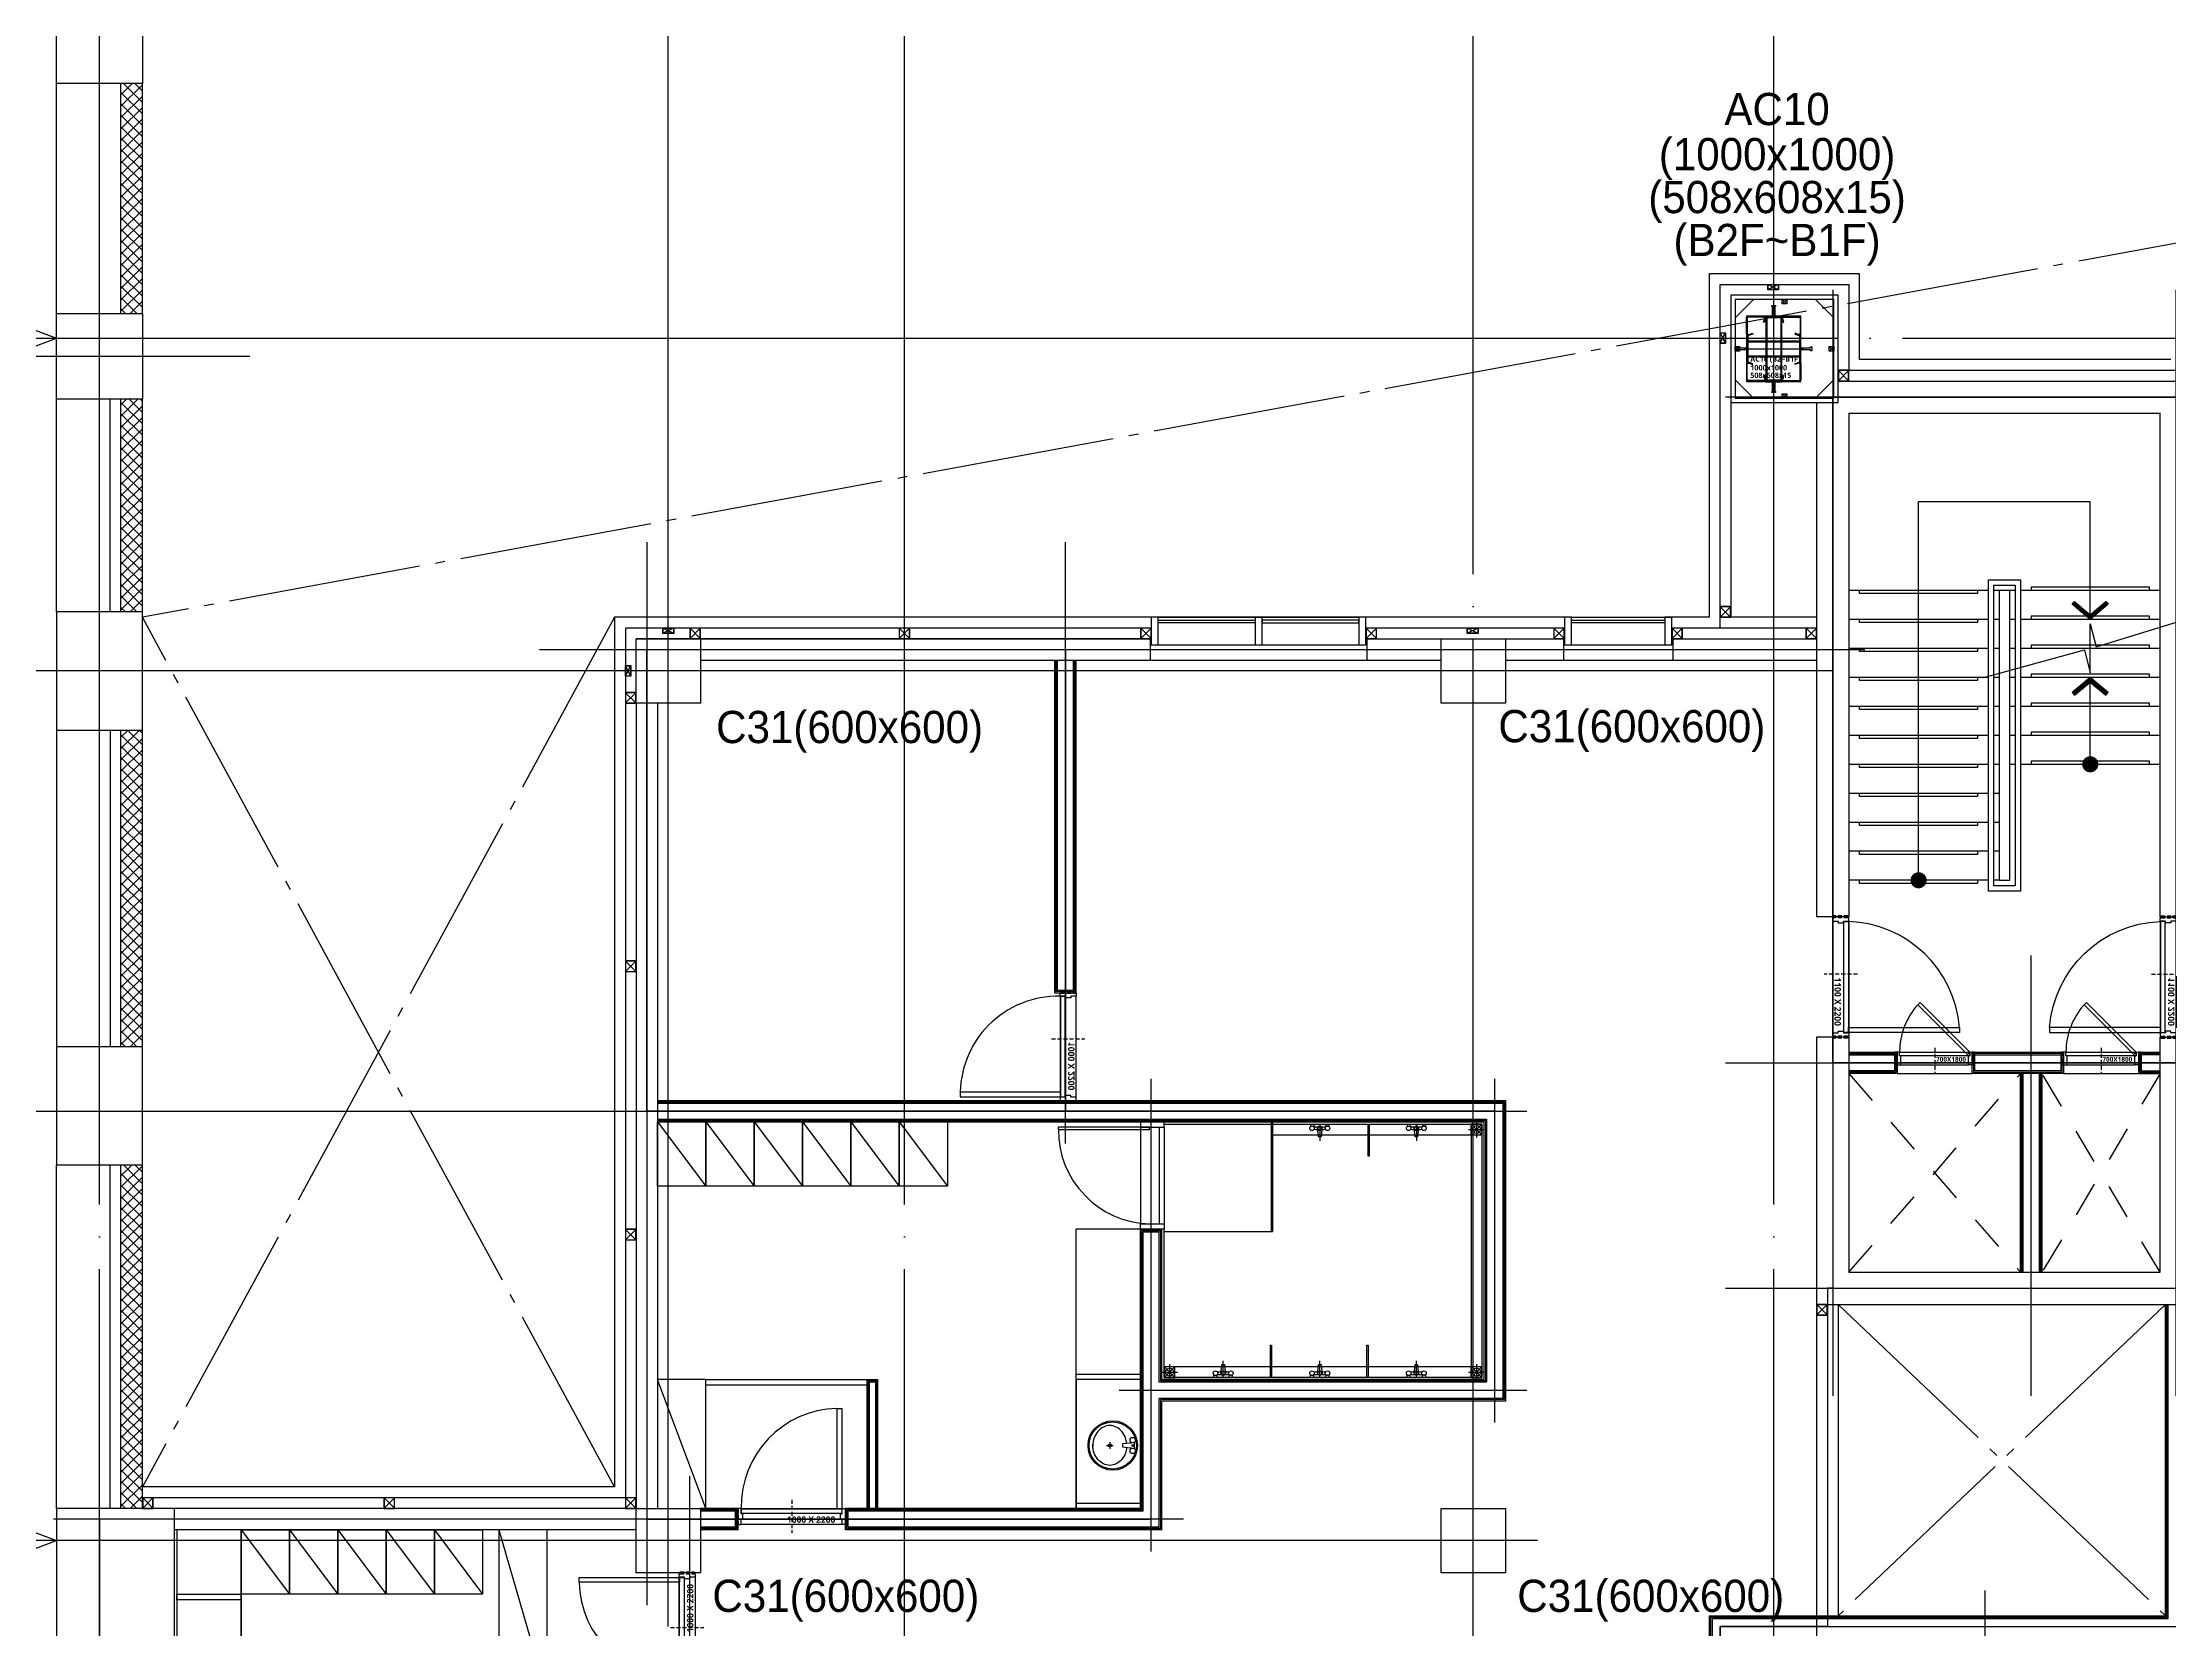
# Model space of a CAD drawing. Header units: millimetres. Extents: x -47382 to 204618, y -51045 to 127155.
# Drawn here: x 19869 to 39688, y 51844 to 66624 of the extents above; entities that cross this region are included whole.
import ezdxf
from ezdxf.enums import TextEntityAlignment as Align

# ---------------------------------------------------------------- set-up
doc = ezdxf.new("R2010")
doc.units = ezdxf.units.MM
doc.header["$LTSCALE"] = 300
doc.header["$MEASUREMENT"] = 0
for name, pattern in [('CEN', [62, 60, -1, 0, -1]), ('HID', [2, 1.1, -0.9]), ('HIDDEN2', [0.1875, 0.125, -0.0625]), ('STD_HIDDEN', [3, 2, -1]), ('STD_SHAFT', [7.3, 6, -0.5, 0.3, -0.5])]:
    doc.linetypes.add(name, pattern=pattern)
doc.layers.get('0').update_dxf_attribs({"linetype": 'CONTINUOUS'})
doc.layers.get('Defpoints').update_dxf_attribs({"color": 153, "linetype": 'CONTINUOUS'})
doc.layers.add('A-ANNO-NPLT', color=129, linetype='CONTINUOUS', plot=False)
doc.layers.add('Defpoint', color=161, linetype='CONTINUOUS', plot=False)
for name, color, linetype in [('A-CEN', 1, 'CEN'), ('A-DOOR', 4, 'CONTINUOUS'), ('A-DOOR-JAMB', 4, 'CONTINUOUS'), ('A-DOOR-SILL', 8, 'CONTINUOUS'), ('A-DOOR-SWING', 8, 'CONTINUOUS'), ('A-DOOR-SWNG', 8, 'CONTINUOUS'), ('A-FLOR-FLIN-TYP2', 8, 'CONTINUOUS'), ('A-FLOR-GW', 6, 'CONTINUOUS'), ('A-FLOR-OPEN-BELO', 6, 'STD_SHAFT'), ('A-FLOR-PFIX', 6, 'CONTINUOUS'), ('A-FLOR-STRA-ETC', 7, 'CONTINUOUS'), ('A-FLOR-STRA-MAIN', 4, 'CONTINUOUS'), ('A-FLOR-STRA-SUB', 9, 'CONTINUOUS'), ('A-FLOR-STUD', 9, 'CONTINUOUS'), ('A-FLOR-TOIL-PFIX', 9, 'CONTINUOUS'), ('A-FLOR-TOIL-WALL', 6, 'CONTINUOUS'), ('A-PS-HID', 5, 'HID'), ('A-ST-AXIS-CEN', 252, 'CEN'), ('A-ST-COL', 2, 'CONTINUOUS'), ('A-ST-CONC', 2, 'CONTINUOUS'), ('A-WALL-DRY1', 7, 'CONTINUOUS'), ('A-WALL-MASN', 3, 'CONTINUOUS'), ('A-WIN', 4, 'CONTINUOUS'), ('Bound', 9, 'CONTINUOUS'), ('XREF-PLAN$0$A-STEEL', 7, 'CONTINUOUS'), ('블럭', 5, 'CONTINUOUS')]:
    doc.layers.add(name, color=color, linetype=linetype)
doc.layers.add('보조근', color=7, linetype='CONTINUOUS', lineweight=0)
doc.styles.add('SH_대대리576', font='NanumGothicBold.ttf')
doc.styles.add('SHP-나눔bo', font='')
doc.styles.add('돋움', font='')
doc.styles.get('SHP-나눔bo').set_extended_font_data('NanumGothic', bold=True)
doc.styles.get('돋움').set_extended_font_data('Dotum')

# ---------------------------------------------------------------- blocks, each defined once
blk = doc.blocks.new('XR-평면도$0$8F-PLAN$0$arrow2')
at = {"color": 8}
blk.add_lwpolyline([(0, 0.87), (0.74, 0), (0, -0.87), (0.15, -1), (1, 0), (0.15, 1)], close=True, dxfattribs=at)
for points in [[(0, 0.87), (0.15, 1), (0.74, 0), (1, 0)], [(0.74, 0), (1, 0), (0, -0.87), (0.15, -1)]]:
    blk.add_solid(points, dxfattribs=at)
blk = doc.blocks.new('A$Ce0defec1')
at = {"layer": 'A-ANNO-NPLT', "linetype": 'HIDDEN2'}
for p, q in [((-120, 720), (-120, 700)), ((-120, 720), (0, 720)), ((-120, 710), (0, 710)), ((-120, 700), (0, 700)), ((-110, 720), (-110, 700)), ((-20, 720), (-20, 700)), ((0, 720), (0, 700)), ((-160, 350), (78, 350)), ((-120, 0), (-120, -20)), ((-120, 0), (0, 0)), ((-110, 0), (-110, -20)), ((-20, 0), (-20, -20)), ((0, 0), (0, -20)), ((-120, -10), (0, -10)), ((-120, -20), (0, -20))]:
    blk.add_line(p, q, dxfattribs=at)
at = {"layer": 'A-ANNO-NPLT', "linetype": 'ByBlock'}
blk.add_lwpolyline([(-120, 677), (-85, 677), (-85, 23), (-120, 23)], close=True, dxfattribs=at)
at = {"layer": 'A-DOOR', "linetype": 'ByBlock'}
for p, q in [((-582, 215), (-120, 677)), ((-561, 192), (-98, 655)), ((-120, 677), (-120, 700)), ((-120, 700), (0, 700)), ((-120, 677), (-98, 655)), ((-85, 677), (-120, 677)), ((-85, 665), (-85, 677)), ((0, 665), (-85, 665)), ((0, 700), (0, 665))]:
    blk.add_line(p, q, dxfattribs=at)
blk.add_lwpolyline([(-582, 215), (-561, 192)], dxfattribs=at)
at = {"layer": 'A-DOOR-JAMB'}
for p, q in [((-85, 23), (-120, 23)), ((-120, 23), (-120, 0)), ((-110, 0), (0, 0)), ((-85, 35), (-85, 23)), ((0, 35), (-85, 35)), ((0, 0), (0, 35))]:
    blk.add_line(p, q, dxfattribs=at)
at = {"layer": 'A-DOOR-SILL'}
blk.add_line((0, 18), (0, 665), dxfattribs=at)
at = {"layer": 'A-DOOR-SWING'}
blk.add_arc((-117, 691), 668, 228.3916, 269.7655, dxfattribs=at)
at = {"layer": 'A-ANNO-NPLT', "linetype": 'ByBlock', "style": 'SHP-나눔bo'}
blk.add_text('700X1800', height=45, rotation=90, dxfattribs=at).set_placement((-30, 502), align=Align.CENTER)
blk = doc.blocks.new('A$C0e376f74')
at = {"layer": 'A-ANNO-NPLT', "linetype": 'HIDDEN2'}
for p, q in [((525, 230), (525, -80)), ((-20, 140), (-20, 10)), ((0, 140), (-20, 140)), ((0, 120), (-20, 120)), ((0, 30), (-20, 30)), ((0, 10), (-20, 10)), ((-10, 140), (-10, 10)), ((0, 140), (0, 10)), ((1100, 140), (1120, 140)), ((1100, 140), (1100, 10)), ((1100, 120), (1120, 120)), ((1100, 30), (1120, 30)), ((1100, 10), (1120, 10)), ((1110, 140), (1110, 10)), ((1120, 140), (1120, 10))]:
    blk.add_line(p, q, dxfattribs=at)
at = {"layer": 'A-ANNO-NPLT', "linetype": 'ByBlock'}
blk.add_lwpolyline([(1067, 102), (33, 102), (33, 147), (1067, 147)], close=True, dxfattribs=at)
at = {"layer": 'A-DOOR', "linetype": 'ByBlock'}
blk.add_lwpolyline([(1067, 1181), (1067, 147), (1022, 147), (1022, 1181)], close=True, dxfattribs=at)
at = {"layer": 'A-DOOR-JAMB'}
for points in [[(0, 20), (0, 0), (30, 0), (30, 50), (45, 50), (45, 100), (30, 100), (30, 150), (0, 150), (0, 130)], [(1100, 20), (1100, 0), (1070, 0), (1070, 50), (1055, 50), (1055, 100), (1070, 100), (1070, 150), (1100, 150), (1100, 130)]]:
    blk.add_lwpolyline(points, dxfattribs=at)
at = {"layer": 'A-DOOR-SILL'}
for p, q in [((30, 150), (1070, 150)), ((1070, 0), (30, 0))]:
    blk.add_line(p, q, dxfattribs=at)
at = {"layer": 'A-DOOR-SWING'}
blk.add_arc((1107, 109), 1075, 94.5299, 177.8035, dxfattribs=at)
at = {"layer": 'A-ANNO-NPLT', "linetype": 'ByBlock', "style": 'SHP-나눔bo'}
blk.add_text('1100 X 2200', height=60, dxfattribs=at).set_placement((781, 16), align=Align.CENTER)
blk = doc.blocks.new('-11')
at = {"layer": 'A-CEN'}
for p, q in [((150, 850), (150, -9450)), ((3350, -9450), (3350, 850)), ((4350, -150), (-850, -150)), ((2000, -9450), (2000, -5350)), ((-850, -6350), (4350, -6350)), ((-850, -8450), (4350, -8450))]:
    blk.add_line(p, q, dxfattribs=at)
at = {"layer": 'A-FLOR-FLIN-TYP2'}
for p, q in [((750, -6450), (1450, -6450)), ((2300, -6450), (3000, -6450))]:
    blk.add_line(p, q, dxfattribs=at)
at = {"layer": 'A-FLOR-STRA-ETC'}
for p, q in [((950, -4650), (950, -1125)), ((2550, -1125), (950, -1125)), ((2550, -2220), (2550, -1125)), ((2550, -3570), (2550, -2760))]:
    blk.add_line(p, q, dxfattribs=at)
blk.add_lwpolyline([(1557, -2760), (2496, -2502), (2550, -2719), (2550, -2261), (2603, -2475), (3443, -2218)], dxfattribs=at)
at = {"layer": 'A-FLOR-STRA-ETC', "const_width": 75}
for points in [[(2550, -3607, -1), (2550, -3532, -1)], [(950, -4687, -1), (950, -4612, -1)]]:
    blk.add_lwpolyline(points, format="xyb", close=True, dxfattribs=at)
at = {"layer": 'A-FLOR-STRA-MAIN'}
for p, q in [((1600, -1950), (300, -1950)), ((1700, -1950), (1650, -1950)), ((1850, -1950), (1800, -1950)), ((3200, -1950), (1900, -1950)), ((1600, -2220), (300, -2220)), ((1700, -2220), (1650, -2220)), ((1850, -2220), (1800, -2220)), ((3200, -2220), (1900, -2220)), ((1600, -2490), (300, -2490)), ((1700, -2490), (1650, -2490)), ((1850, -2490), (1800, -2490)), ((3200, -2490), (1900, -2490)), ((1600, -2760), (300, -2760)), ((1700, -2760), (1650, -2760)), ((1850, -2760), (1800, -2760)), ((3200, -2760), (1900, -2760)), ((1600, -3030), (300, -3030)), ((1700, -3030), (1650, -3030)), ((1850, -3030), (1800, -3030)), ((3200, -3030), (1900, -3030)), ((1600, -3300), (300, -3300)), ((1700, -3300), (1650, -3300)), ((1850, -3300), (1800, -3300)), ((3200, -3300), (1900, -3300)), ((1600, -3570), (300, -3570)), ((1700, -3570), (1650, -3570)), ((1850, -3570), (1800, -3570)), ((3200, -3570), (1900, -3570)), ((1600, -3840), (300, -3840)), ((1700, -3840), (1650, -3840)), ((1600, -4110), (300, -4110)), ((1700, -4110), (1650, -4110)), ((1600, -4380), (300, -4380)), ((1700, -4380), (1650, -4380)), ((1600, -4650), (300, -4650)), ((1700, -4650), (1650, -4650))]:
    blk.add_line(p, q, dxfattribs=at)
blk.add_lwpolyline([(1700, -4650), (1800, -4650), (1800, -1950), (1700, -1950)], close=True, dxfattribs=at)
at = {"layer": 'A-FLOR-STRA-SUB', "color": 250}
for points in [[(1500, -1950), (1500, -1980), (400, -1980), (400, -1950)], [(3100, -1950), (3100, -1920), (2000, -1920), (2000, -1950)], [(1500, -2220), (1500, -2250), (400, -2250), (400, -2220)], [(3100, -2220), (3100, -2190), (2000, -2190), (2000, -2220)], [(1500, -2490), (1500, -2520), (400, -2520), (400, -2490)], [(3100, -2490), (3100, -2460), (2000, -2460), (2000, -2490)], [(1500, -2760), (1500, -2790), (400, -2790), (400, -2760)], [(3100, -2760), (3100, -2730), (2000, -2730), (2000, -2760)], [(1500, -3030), (1500, -3060), (400, -3060), (400, -3030)], [(3100, -3030), (3100, -3000), (2000, -3000), (2000, -3030)], [(1500, -3300), (1500, -3330), (400, -3330), (400, -3300)], [(3100, -3300), (3100, -3270), (2000, -3270), (2000, -3300)], [(3100, -3570), (3100, -3540), (2000, -3540), (2000, -3570)], [(1500, -3570), (1500, -3600), (400, -3600), (400, -3570)], [(1500, -3840), (1500, -3870), (400, -3870), (400, -3840)], [(1500, -4110), (1500, -4140), (400, -4140), (400, -4110)], [(1500, -4380), (1500, -4410), (400, -4410), (400, -4380)], [(1500, -4650), (1500, -4680), (400, -4680), (400, -4650)]]:
    blk.add_lwpolyline(points, dxfattribs=at)
at = {"layer": 'A-FLOR-STRA-SUB'}
for points in [[(1900, -4750), (1600, -4750), (1600, -1850), (1900, -1850)], [(1850, -4700), (1650, -4700), (1650, -1900), (1850, -1900)]]:
    blk.add_lwpolyline(points, close=True, dxfattribs=at)
at = {"layer": 'A-PS-HID'}
for p, q in [((300, -8300), (1900, -6450)), ((300, -6450), (1900, -8300)), ((3200, -8300), (2100, -6450)), ((3200, -6450), (2100, -8300))]:
    blk.add_line(p, q, dxfattribs=at)
at = {"layer": 'A-ST-CONC'}
for p, q in [((200, 0), (3500, 0)), ((3500, -4990), (3500, 0)), ((0, -200), (0, -4990)), ((300, -300), (3200, -300)), ((300, -300), (300, -4990)), ((3200, -4990), (3200, -300)), ((300, -4990), (0, -4990)), ((3200, -4990), (3500, -4990)), ((300, -6110), (0, -6110)), ((0, -6110), (0, -8600)), ((300, -6110), (300, -8300)), ((3200, -8300), (3200, -6110)), ((3200, -6110), (3500, -6110)), ((3500, -8600), (3500, -6110)), ((300, -8300), (3200, -8300)), ((0, -8600), (3500, -8600))]:
    blk.add_line(p, q, dxfattribs=at)
blk.add_lwpolyline([(0, -200), (200, -200), (200, 0)], dxfattribs=at)
at = {"layer": 'A-WALL-DRY1'}
for p, q in [((300, -6250), (750, -6250)), ((1450, -6250), (2300, -6250)), ((3000, -6250), (3200, -6250)), ((1900, -8300), (1900, -6450)), ((1912, -8300), (1912, -6450)), ((1925, -8300), (1925, -6450)), ((2075, -8300), (2075, -6450)), ((2088, -8300), (2088, -6450)), ((2100, -8300), (2100, -6450))]:
    blk.add_line(p, q, dxfattribs=at)
for points in [[(750, -6250), (750, -6450), (300, -6450)], [(300, -6262), (738, -6262), (738, -6438), (300, -6438)], [(300, -6275), (725, -6275), (725, -6425), (300, -6425)], [(2300, -6250), (2300, -6450), (1450, -6450), (1450, -6250)], [(1462, -6262), (1462, -6438), (2288, -6438), (2288, -6262), (1462, -6262)], [(1475, -6275), (2275, -6275), (2275, -6425), (1475, -6425), (1475, -6275)], [(3000, -6250), (3000, -6450), (3200, -6450)], [(3200, -6262), (3012, -6262), (3012, -6438), (3200, -6438)], [(3200, -6275), (3025, -6275), (3025, -6425), (3200, -6425)]]:
    blk.add_lwpolyline(points, dxfattribs=at)
at = {"layer": 'A-DOOR', "rotation": 270}
for name, p in [('A$C0e376f74', (150, -5000)), ('A$Ce0defec1', (750, -6370)), ('A$Ce0defec1', (2300, -6370))]:
    blk.add_blockref(name, p, dxfattribs=at)
at = {"layer": 'A-DOOR', "xscale": -1, "rotation": 89.99999999999997}
blk.add_blockref('A$C0e376f74', (3350, -5000), dxfattribs=at)
at = {"layer": 'A-FLOR-STRA-ETC', "extrusion": (0, 0, -1), "xscale": 166.9148302599861, "yscale": 167.8920954242349, "zscale": -166.9148302599861, "rotation": 270.0000170093786}
blk.add_blockref('XR-평면도$0$8F-PLAN$0$arrow2', (-2550, -2053), dxfattribs=at)
at = {"layer": 'A-FLOR-STRA-ETC', "xscale": 166.9148302599861, "yscale": 167.8920954242349, "zscale": 166.9148302599861, "rotation": 90.00001700937857}
blk.add_blockref('XR-평면도$0$8F-PLAN$0$arrow2', (2550, -2927), dxfattribs=at)
blk = doc.blocks.new('XREF-PLAN$0$각-100X100')
at = {"layer": 'XREF-PLAN$0$A-STEEL', "color": 1}
for p, q in [((-47.7, -47.7), (47.7, 47.7)), ((-47.7, 47.7), (47.7, -47.7))]:
    blk.add_line(p, q, dxfattribs=at)
at = {"layer": 'XREF-PLAN$0$A-STEEL'}
blk.add_lwpolyline([(-50, -50), (50, -50), (50, 50), (-50, 50)], close=True, dxfattribs=at)
at = {"layer": 'XREF-PLAN$0$A-STEEL', "color": 8}
blk.add_lwpolyline([(-47.7, -47.7), (47.7, -47.7), (47.7, 47.7), (-47.7, 47.7)], close=True, dxfattribs=at)
blk = doc.blocks.new('A$C80a19149')
at = {"layer": 'A-FLOR-STUD'}
for p, q in [((2, 98), (48, 2)), ((2, 2), (48, 98))]:
    blk.add_line(p, q, dxfattribs=at)
for points in [[(0, 100), (50, 100), (50, 0), (0, 0)], [(2, 98), (48, 98), (48, 2), (2, 2)]]:
    blk.add_lwpolyline(points, close=True, dxfattribs=at)
blk = doc.blocks.new('A$C1FB20A9A')
at = {"layer": 'A-DOOR'}
for points in [[(930, 134), (950, 134), (950, 984), (930, 984)], [(0, 218), (50, 218), (50, -2), (0, -2)], [(1000, 218), (950, 218), (950, -2), (1000, -2)]]:
    blk.add_lwpolyline(points, close=True, dxfattribs=at)
at = {"layer": 'A-DOOR-SILL'}
for p, q in [((950, 218), (50, 218)), ((950, -2), (50, -2))]:
    blk.add_line(p, q, dxfattribs=at)
at = {"layer": 'A-DOOR-SWNG'}
blk.add_arc((923, 109), 874, 89.5612, 178.3919, dxfattribs=at)
blk = doc.blocks.new('A$C6BAA05DE')
at = {"layer": 'A-FLOR-TOIL-WALL', "ltscale": 2}
blk.add_lwpolyline([(5, 0), (-5, 0), (-5, -300), (5, -300)], close=True, dxfattribs=at)
blk = doc.blocks.new('A$C0DD32A52')
at = {"layer": 'A-ANNO-NPLT', "linetype": 'STD_HIDDEN'}
blk.add_lwpolyline([(49, 50), (-51, 50), (-51, -50), (49, -50), (49, 50), (-51, -50), (-51, 50), (49, -50)], dxfattribs=at)
at = {"layer": 'A-FLOR-PFIX'}
for p, q in [((-76, 0), (75, 0)), ((0, 75), (0, -75))]:
    blk.add_line(p, q, dxfattribs=at)
blk.add_circle((0, 0), 37.5, dxfattribs=at)
blk = doc.blocks.new('A$C4792377A')
at = {"layer": 'A-WIN'}
for p, q in [((1935, 10), (65, 10)), ((1935, -248, 0), (65, -248, 0))]:
    blk.add_line(p, q, dxfattribs=at)
for points in [[(0, -248), (0, 10), (65, 10), (65, -248)], [(967.5, -248), (967.5, 10), (1032.5, 10), (1032.5, -248)], [(1935, -248), (1935, 10), (2000, 10), (2000, -248)], [(65, -17), (967.5, -17), (967.5, -41), (65, -41)], [(1935, -17), (1032.5, -17), (1032.5, -41), (1935, -41)]]:
    blk.add_lwpolyline(points, close=True, dxfattribs=at)
blk = doc.blocks.new('A$C65655FA6')
at = {"layer": 'A-WIN'}
for p, q in [((65, 258), (1000, 258)), ((65, 0, 0), (1000, 0, 0))]:
    blk.add_line(p, q, dxfattribs=at)
for points in [[(65, 0), (65, 258), (0, 258), (0, 0)], [(65, 231), (935, 231), (935, 207), (65, 207)], [(1000, 0), (1000, 258), (935, 258), (935, 0)]]:
    blk.add_lwpolyline(points, close=True, dxfattribs=at)
blk = doc.blocks.new('G$C69879969')
at = {"layer": 'A-ANNO-NPLT', "linetype": 'HIDDEN2'}
for p, q in [((0, 220), (0, 90)), ((20, 220), (0, 220)), ((20, 200), (0, 200)), ((10, 220), (10, 90)), ((20, 220), (20, 90)), ((520, 310), (520, 0)), ((1020, 220), (1040, 220)), ((1020, 220), (1020, 90)), ((1020, 200), (1040, 200)), ((1030, 220), (1030, 90)), ((1040, 220), (1040, 90)), ((20, 110), (0, 110)), ((20, 90), (0, 90)), ((1020, 110), (1040, 110)), ((1020, 90), (1040, 90))]:
    blk.add_line(p, q, dxfattribs=at)
at = {"layer": 'A-ANNO-NPLT', "linetype": 'ByBlock'}
blk.add_lwpolyline([(987, 182), (53, 182), (53, 227), (987, 227)], close=True, dxfattribs=at)
at = {"layer": 'A-DOOR', "linetype": 'ByBlock'}
blk.add_lwpolyline([(987, 1161), (987, 227), (942, 227), (942, 1161)], close=True, dxfattribs=at)
at = {"layer": 'A-DOOR-JAMB'}
for points in [[(20, 100), (20, 80), (50, 80), (50, 130), (65, 130), (65, 180), (50, 180), (50, 230), (20, 230), (20, 210)], [(1020, 100), (1020, 80), (990, 80), (990, 130), (975, 130), (975, 180), (990, 180), (990, 230), (1020, 230), (1020, 210)]]:
    blk.add_lwpolyline(points, dxfattribs=at)
at = {"layer": 'A-DOOR-SILL'}
for p, q in [((50, 230), (990, 230)), ((990, 80), (50, 80))]:
    blk.add_line(p, q, dxfattribs=at)
at = {"layer": 'A-DOOR-SWING'}
blk.add_arc((964, 247), 915, 91.4096, 181.0415, dxfattribs=at)
at = {"layer": 'A-ANNO-NPLT', "linetype": 'ByBlock', "style": 'SHP-나눔bo'}
blk.add_text('1000 X 2200', height=60, dxfattribs=at).set_placement((701, 96), align=Align.CENTER)
blk = doc.blocks.new('샤워기-1')
at = {"layer": 'A-FLOR-TOIL-PFIX'}
for p, q in [((-87, 0), (-87, -20)), ((0, 0), (0, -156)), ((-87, -20), (-56, -20)), ((-56, 0), (-56, -20)), ((55, -28), (-55, -28)), ((-52, -52), (-55, -52)), ((-12, -120), (-18, -55)), ((12, -120), (-12, -120)), ((18, -55), (12, -120)), ((55, -52), (52, -52)), ((56, 0), (56, -20)), ((86, -20), (56, -20)), ((86, 0), (86, -20))]:
    blk.add_line(p, q, dxfattribs=at)
for centre, radius in [((-72, -40), 21.1), ((0, -40), 21.1), ((0, -40), 16.7), ((72, -40), 21.1)]:
    blk.add_circle(centre, radius, dxfattribs=at)
for centre, start, end in [((-50, -187), 76.3228, 90.9292), ((50, -187), 89.0708, 103.6772)]:
    blk.add_arc(centre, 135, start, end, dxfattribs=at)
blk = doc.blocks.new('G$C718DDBFA')
at = {"layer": 'A-ANNO-NPLT', "linetype": 'HIDDEN2'}
for p, q in [((941, 1040), (1071, 1040)), ((941, 1020), (941, 1040)), ((941, 1030), (1071, 1030)), ((941, 1020), (1071, 1020)), ((961, 1020), (961, 1040)), ((1051, 1020), (1051, 1040)), ((1071, 1020), (1071, 1040)), ((851, 595), (1161, 595)), ((941, 20), (941, 0)), ((941, 20), (1071, 20)), ((941, 10), (1071, 10)), ((941, 0), (1071, 0)), ((961, 20), (961, 0)), ((1051, 20), (1051, 0)), ((1071, 20), (1071, 0))]:
    blk.add_line(p, q, dxfattribs=at)
at = {"layer": 'A-ANNO-NPLT', "linetype": 'ByBlock'}
blk.add_lwpolyline([(979, 53), (979, 987), (934, 987), (934, 53)], close=True, dxfattribs=at)
at = {"layer": 'A-DOOR', "linetype": 'ByBlock'}
blk.add_lwpolyline([(0, 53), (934, 53), (934, 98), (0, 98)], close=True, dxfattribs=at)
at = {"layer": 'A-DOOR-JAMB'}
for points in [[(1061, 1020), (1081, 1020), (1081, 990), (1031, 990), (1031, 975), (981, 975), (981, 990), (931, 990), (931, 1020), (951, 1020)], [(1061, 20), (1081, 20), (1081, 50), (1031, 50), (1031, 65), (981, 65), (981, 50), (931, 50), (931, 20), (951, 20)]]:
    blk.add_lwpolyline(points, dxfattribs=at)
at = {"layer": 'A-DOOR-SILL'}
for p, q in [((931, 990), (931, 50)), ((1081, 50), (1081, 990))]:
    blk.add_line(p, q, dxfattribs=at)
at = {"layer": 'A-DOOR-SWING'}
blk.add_arc((915, 76), 915, 88.9585, 181.4096, dxfattribs=at)
at = {"layer": 'A-ANNO-NPLT', "linetype": 'ByBlock', "style": 'SHP-나눔bo', "text_generation_flag": 4}
blk.add_text('1000 X 2200', height=60, rotation=270, dxfattribs=at).set_placement((1066, 339), align=Align.CENTER)
blk = doc.blocks.new('xbar')
at = {"layer": 'Defpoints'}
blk.add_lwpolyline([(-21, 21), (21, 21), (21, -21), (-21, -21)], close=True, dxfattribs=at)
at = {"layer": '보조근'}
for p, q in [((-21, -21), (21, 21)), ((-21, 21), (21, -21))]:
    blk.add_line(p, q, dxfattribs=at)
blk = doc.blocks.new('AC10(b2~b1f)')
for points in [[(325, 804), (475, 804), (475, 789), (325, 789)], [(146, 625), (146, 375), (161, 375), (161, 625)], [(654, 375), (654, 623), (639, 623), (639, 375)], [(325, 194), (475, 194), (475, 209), (325, 209)]]:
    blk.add_hatch(color=9).paths.add_polyline_path(points)
for p, q in [((326, 789), (326, 209)), ((335, 789), (335, 209)), ((465, 789), (465, 209)), ((474, 789), (474, 209)), ((161, 574), (639, 574)), ((161, 565), (639, 565)), ((161, 435), (639, 435)), ((161, 426), (639, 426))]:
    blk.add_line(p, q)
for points in [[(960, 960), (40, 960), (40, 40), (960, 40)], [(390, 894), (382, 894), (382, 904), (418, 904), (418, 894), (410, 894), (410, 804), (390, 804)], [(56, 490), (56, 482), (46, 482), (46, 518), (56, 518), (56, 510), (146, 510), (146, 490)], [(744, 510), (744, 518), (754, 518), (754, 482), (744, 482), (744, 490), (654, 490), (654, 510)], [(410, 104), (418, 104), (418, 94), (382, 94), (382, 104), (390, 104), (390, 194), (410, 194)]]:
    blk.add_lwpolyline(points, close=True)
for points in [[(211, 960), (40, 789)], [(789, 960), (960, 789)], [(211, 40), (40, 211)], [(789, 40), (960, 211)]]:
    blk.add_lwpolyline(points)
at = {"color": 8, "linetype": 'Continuous'}
for points in [[(325, 804), (475, 804), (475, 789), (325, 789)], [(146, 625), (146, 375), (161, 375), (161, 625)], [(654, 375), (654, 623), (639, 623), (639, 375)], [(325, 194), (475, 194), (475, 209), (325, 209)]]:
    blk.add_lwpolyline(points, close=True, dxfattribs=at)
at = {"layer": 'A-ST-COL'}
blk.add_lwpolyline([(1000, 1000), (0, 1000), (0, 0), (1000, 0)], close=True, dxfattribs=at)
for points in [[(154, 645, 0.520567), (170, 634), (201, 645), (204, 638), (173, 626, -0.520567), (146, 645), (146, 784, -0.414214), (166, 804), (305, 804, -0.520567), (324, 777), (312, 746), (305, 749), (316, 780, 0.520567), (305, 796), (166, 796, 0.414214), (154, 784)], [(646, 645, -0.520567), (630, 634), (599, 645), (596, 638), (627, 626, 0.520567), (654, 645), (654, 784, 0.414214), (634, 804), (495, 804, 0.520567), (476, 777), (488, 746), (495, 749), (484, 780, -0.520567), (495, 796), (634, 796, -0.414214), (646, 784)], [(154, 355, -0.520567), (170, 366), (201, 355), (204, 362), (173, 374, 0.520567), (146, 355), (146, 216, 0.414214), (166, 196), (305, 196, 0.520567), (324, 223), (312, 254), (305, 251), (316, 220, -0.520567), (305, 204), (166, 204, -0.414214), (154, 216)], [(646, 355, 0.520567), (630, 366), (599, 355), (596, 362), (627, 374, -0.520567), (654, 355), (654, 216, -0.414214), (634, 196), (495, 196, -0.520567), (476, 223), (488, 254), (495, 251), (484, 220, 0.520567), (495, 204), (634, 204, 0.414214), (646, 216)]]:
    blk.add_lwpolyline(points, format="xyb", close=True, dxfattribs=at)
at = {"layer": 'Bound', "color": 9, "linetype": 'Continuous'}
for p, q in [((654, 804), (146, 804)), ((146, 804), (146, 196)), ((654, 196), (654, 804)), ((146, 196), (654, 196))]:
    blk.add_line(p, q, dxfattribs=at)
at = {"layer": 'Defpoint'}
for p, q in [((400, 174), (400, 824)), ((124, 500), (676, 500))]:
    blk.add_line(p, q, dxfattribs=at)
at = {"layer": '보조근', "rotation": 89.99999999999937}
for p in [(500, 939), (61, 500), (939, 500), (500, 61)]:
    blk.add_blockref('xbar', p, dxfattribs=at)
at = {"layer": 'Defpoint', "linetype": 'Continuous', "style": 'SH_대대리576'}
for s, p in [('AC10 (B2~B1F)', (182, 405)), ('1000x1000', (182, 324)), ('508x608x15', (182, 254))]:
    blk.add_text(s, height=50, dxfattribs=at).set_placement(p, align=Align.MIDDLE_LEFT)
blk = doc.blocks.new('ACT 지하2층구조평면도')
at = {"layer": 'A-ST-COL'}
for points in [[(67382, 117286), (67382, 118086), (68182, 118086), (68182, 117286), (67382, 117286)], [(67382, 114346), (67382, 115146), (68182, 115146), (68182, 114346), (67382, 114346)], [(72782, 112116), (73382, 112116), (73382, 111516), (72782, 111516), (72782, 112116)], [(80282, 112116), (80882, 112116), (80882, 111516), (80282, 111516), (80282, 112116)], [(72782, 104016), (73382, 104016), (73382, 103416), (72782, 103416), (72782, 104016)], [(80282, 104016), (80882, 104016), (80882, 103416), (80282, 103416), (80282, 104016)]]:
    blk.add_lwpolyline(points, dxfattribs=at)
for points in [[(67382, 112366), (67382, 111266), (68182, 111266), (68182, 112366)], [(67382, 108316), (67382, 107216), (68182, 107216), (68182, 108316)], [(67382, 104016), (67382, 102516), (68482, 102516), (68482, 104016)]]:
    blk.add_lwpolyline(points, close=True, dxfattribs=at)
blk.add_blockref('AC10(b2~b1f)', (82982, 114316))

msp = doc.modelspace()

# ---------------------------------------------------------------- hatches: boundary and pattern name
at = {"layer": '블럭', "transparency": 33554687}
h = msp.add_hatch(dxfattribs=at)
h.set_pattern_fill('ANSI37', color=256, scale=600)
h.set_pattern_definition([(45, (-11050, 45730), (-53.03301, 53.03301), []), (135, (-11050, 45730), (-53.03301, -53.03301), [])])
h.paths.add_polyline_path([(20600, 66241), (20800, 66241), (20800, 64101), (20600, 64101)])
h = msp.add_hatch(dxfattribs=at)
h.set_pattern_fill('ANSI37', color=256, scale=600)
h.set_pattern_definition([(45, (-11050, 42950), (-53.03301, 53.03301), []), (135, (-11050, 42950), (-53.03301, -53.03301), [])])
h.paths.add_polyline_path([(20600, 63301), (20800, 63301), (20800, 61321), (20600, 61321)])
h = msp.add_hatch(dxfattribs=at)
h.set_pattern_fill('ANSI37', color=256, scale=600)
h.set_pattern_definition([(45, (-11050, 38900), (-53.03301, 53.03301), []), (135, (-11050, 38900), (-53.03301, -53.03301), [])])
h.paths.add_polyline_path([(20600, 60221), (20800, 60221), (20800, 57271), (20600, 57271)])
h = msp.add_hatch(dxfattribs=at)
h.set_pattern_fill('ANSI37', color=256, scale=600)
h.set_pattern_definition([(45, (-11050, 34600), (-53.03301, 53.03301), []), (135, (-11050, 34600), (-53.03301, -53.03301), [])])
h.paths.add_polyline_path([(20600, 56171), (20800, 56171), (20800, 52971), (20600, 52971)])

# ---------------------------------------------------------------- linework, layer by layer
at = {"layer": 'A-CEN'}
for p, q in [((21800, 63701), (0, 63701)), ((25500, 61971), (25500, 52071)), ((29400, 56371), (29400, 61971)), ((24500, 60971), (36850, 60971)), ((30200, 52571), (30200, 56971)), ((33400, 53771), (33400, 56971)), ((0, 56671), (33700, 56671)), ((29900, 54071), (33700, 54071)), ((25900, 46471), (25900, 53271)), ((30500, 52871), (19970, 52871)), ((37970, 49461), (37970, 52206)), ((35500, 46671), (35500, 51871)), ((35500, 51871), (40050, 51871))]:
    msp.add_line(p, q, dxfattribs=at)
at = {"layer": 'A-FLOR-FLIN-TYP2'}
for p, q in [((35600, 63471), (35600, 61271)), ((30190, 61071), (25400, 61071)), ((30190, 60871), (32210, 60871)), ((34040, 60871), (35060, 60871)), ((30275, 56521), (30275, 55621)), ((30320, 55551), (31330, 55551)), ((36400, 54871), (36400, 51771))]:
    msp.add_line(p, q, dxfattribs=at)
msp.add_lwpolyline([(21120, 52771), (21120, 49841), (22410, 49841)], dxfattribs=at)
at = {"layer": 'A-FLOR-GW'}
for p, q in [((36800, 64471), (35400, 64471)), ((35400, 64471), (35400, 61271)), ((36800, 63671), (36800, 64471)), ((35500, 61171), (35500, 64371)), ((35500, 64371), (36700, 64371)), ((36700, 64371), (36700, 63571)), ((39700, 63671), (36800, 63671)), ((36700, 63571), (39800, 63571)), ((32135, 61271), (25200, 61271)), ((25200, 61271), (25200, 53171)), ((34050, 61271), (32200, 61271)), ((35400, 61271), (35050, 61271)), ((36400, 61271), (35500, 61271)), ((30200, 61171), (25300, 61171)), ((25300, 61171), (25300, 53071)), ((34050, 61171), (32200, 61171)), ((36400, 61171), (35050, 61171)), ((36500, 54871), (36500, 51871)), ((36600, 54871), (36600, 51971)), ((25200, 53171), (20800, 53171)), ((25300, 53071), (20800, 53071))]:
    msp.add_line(p, q, dxfattribs=at)
at = {"layer": 'A-FLOR-OPEN-BELO'}
for p, q in [((116000, 78771), (20800, 61271)), ((25200, 61271), (20800, 53171)), ((25200, 53171), (20800, 61271)), ((39650, 54871), (36600, 51971)), ((36600, 54871), (39650, 51971))]:
    msp.add_line(p, q, dxfattribs=at)
at = {"layer": 'A-FLOR-PFIX'}
for p, q in [((30320, 56551), (33280, 56551)), ((33280, 56551), (33280, 54191)), ((31330, 56451), (33200, 56451)), ((33180, 56471), (33180, 54271)), ((30320, 54191), (30320, 55571)), ((33200, 54291), (30320, 54291)), ((33280, 54191), (30320, 54191))]:
    msp.add_line(p, q, dxfattribs=at)
at = {"layer": 'A-FLOR-TOIL-PFIX'}
for p, q in [((30100, 55571), (29500, 55571)), ((29500, 54221), (29500, 55571)), ((26050, 52971), (25600, 54171)), ((26050, 54171), (27550, 54171)), ((26050, 54121), (27550, 54121)), ((29500, 54171), (29500, 52971)), ((29500, 53021), (29500, 54171)), ((29782, 53558), (29845, 53558)), ((29814, 53588), (29814, 53526)), ((30008, 53578), (29932, 53571)), ((29932, 53571), (29932, 53543)), ((29932, 53543), (30008, 53536)), ((30013, 53586), (30013, 53583)), ((30013, 53531), (30013, 53528)), ((30041, 53586), (30041, 53528)), ((21720, 52771), (21720, 50971)), ((24120, 52771), (24570, 51221)), ((21720, 51101), (21720, 52171)), ((21720, 52121), (21720, 51021))]:
    msp.add_line(p, q, dxfattribs=at)
for points in [[(25600, 56571), (26050, 56571), (26050, 55971), (25600, 55971), (25600, 56571), (26050, 55971)], [(26050, 56571), (26500, 56571), (26500, 55971), (26050, 55971), (26050, 56571), (26500, 55971)], [(26500, 56571), (26950, 56571), (26950, 55971), (26500, 55971), (26500, 56571), (26950, 55971)], [(26950, 56571), (27400, 56571), (27400, 55971), (26950, 55971), (26950, 56571), (27400, 55971)], [(27400, 56571), (27850, 56571), (27850, 55971), (27400, 55971), (27400, 56571), (27850, 55971)], [(27850, 56571), (28300, 56571), (28300, 55971), (27850, 55971), (27850, 56571), (28300, 55971)], [(21720, 52771), (22170, 52771), (22170, 52171), (21720, 52171), (21720, 52771), (22170, 52171)], [(22170, 52771), (22620, 52771), (22620, 52171), (22170, 52171), (22170, 52771), (22620, 52171)], [(22620, 52771), (23070, 52771), (23070, 52171), (22620, 52171), (22620, 52771), (23070, 52171)], [(23070, 52771), (23520, 52771), (23520, 52171), (23070, 52171), (23070, 52771), (23520, 52171)], [(23520, 52771), (23970, 52771), (23970, 52171), (23520, 52171), (23520, 52771), (23970, 52171)]]:
    msp.add_lwpolyline(points, dxfattribs=at)
for points in [[(26050, 54171), (25600, 54171), (25600, 52971), (26050, 52971)], [(30100, 54171), (29500, 54171), (29500, 54221), (30100, 54221)], [(30100, 52971), (29500, 52971), (29500, 53021), (30100, 53021)], [(24120, 51221), (24570, 51221), (24570, 52771), (24120, 52771)], [(21120, 52171), (21720, 52171), (21720, 52121), (21120, 52121)]]:
    msp.add_lwpolyline(points, close=True, dxfattribs=at)
for points in [[(29971, 53575, 0.064435), (29959, 53629, 0.091719), (29925, 53688, 0.103599), (29873, 53729, 0.113912), (29814, 53743, 0.113912), (29754, 53729, 0.103599), (29702, 53688, 0.091719), (29668, 53629, 0.084785), (29656, 53557, 0.013814), (29656, 53545, 0.013814)], [(29971, 53540, -0.064435), (29959, 53486, -0.091719), (29925, 53427, -0.103599), (29873, 53386, -0.113912), (29814, 53372, -0.113912), (29754, 53386, -0.103599), (29702, 53427, -0.091719), (29668, 53486, -0.084785), (29656, 53558, -0.013814), (29656, 53570, -0.013814)]]:
    msp.add_lwpolyline(points, format="xyb", dxfattribs=at)
for centre, radius in [((29841, 53557), 230), ((29841, 53557), 220), ((29814, 53557), 15), ((30027, 53607), 25), ((30027, 53507), 25), ((30027, 53557), 8)]:
    msp.add_circle(centre, radius, dxfattribs=at)
for centre, start, end in [((30008, 53583), 275.3909, 0), ((30008, 53531), 0, 84.6091)]:
    msp.add_arc(centre, 5, start, end, dxfattribs=at)
at = {"layer": 'A-FLOR-TOIL-WALL', "ltscale": 2}
msp.add_lwpolyline([(31320, 56571), (31330, 56571), (31330, 55551), (31320, 55551)], close=True, dxfattribs=at)
msp.add_lwpolyline([(31320, 56571), (31330, 56571), (31330, 55551), (31320, 55551)], close=True, dxfattribs=at)
msp.add_lwpolyline([(31320, 56571), (31330, 56571), (31330, 55551), (31320, 55551)], close=True, dxfattribs=at)
msp.add_lwpolyline([(31320, 56571), (31330, 56571), (31330, 55551), (31320, 55551)], close=True, dxfattribs=at)
at = {"layer": 'A-ST-AXIS-CEN'}
for p, q in [((20400, 0), (20400, 99371)), ((25700, 51871), (25700, 99371)), ((27900, 0), (27900, 99371)), ((33200, 43071), (33200, 99371)), ((36000, 0), (36000, 99371)), ((0, 63871), (142000, 63871)), ((36550, 60771), (0, 60771)), ((33800, 52671), (0, 52671))]:
    msp.add_line(p, q, dxfattribs=at)
at = {"layer": 'A-ST-CONC'}
for p, q in [((26000, 61071), (30190, 61071)), ((30190, 61071), (30190, 60871)), ((32210, 61071), (34040, 61071)), ((32210, 61071), (32210, 60871)), ((34040, 61071), (34040, 60871)), ((35060, 61071), (36400, 61071)), ((35060, 61071), (35060, 60871)), ((26000, 60871), (30190, 60871)), ((32210, 60871), (32900, 60871)), ((33500, 60871), (34040, 60871)), ((35060, 60871), (36400, 60871)), ((25400, 60471), (25400, 52971)), ((25600, 60471), (25600, 52971)), ((20000, 52971), (20000, 56171)), ((20500, 52968), (20500, 56168)), ((25400, 52971), (21100, 52971)), ((25400, 52771), (21100, 52771))]:
    msp.add_line(p, q, dxfattribs=at)
for points in [[(20000, 64101), (20000, 66241)], [(20400, 64101), (20400, 66241)], [(20000, 61321), (20000, 63301)], [(20500, 61321), (20500, 63301)], [(20000, 60221), (20000, 57271)], [(20500, 60221), (20500, 57271)]]:
    msp.add_lwpolyline(points, dxfattribs=at)
at = {"layer": 'A-WALL-DRY1'}
for p, q in [((29300, 57771), (29300, 60871)), ((29313, 57784), (29313, 60871)), ((29325, 57796), (29325, 60871)), ((29475, 57796), (29475, 60871)), ((29488, 57784), (29488, 60871)), ((29500, 57771), (29500, 60871)), ((29500, 57771), (29300, 57771)), ((29488, 57784), (29313, 57784)), ((29475, 57796), (29325, 57796)), ((25600, 56771), (33500, 56771)), ((25600, 56759), (33488, 56759)), ((25600, 56746), (33475, 56746)), ((33475, 56746), (33475, 53996)), ((33488, 56759), (33488, 53984)), ((33500, 56771), (33500, 53971)), ((25600, 56596), (33325, 56596)), ((25600, 56584), (33313, 56584)), ((25600, 56571), (33300, 56571)), ((33300, 56571), (33300, 54171)), ((33313, 56584), (33313, 54159)), ((33325, 56596), (33325, 54146)), ((30100, 52971), (30100, 55571)), ((30100, 55571), (30300, 55571)), ((30112, 52959), (30112, 55559)), ((30112, 55559), (30288, 55559)), ((30125, 52946), (30125, 55546)), ((30125, 55546), (30275, 55546)), ((30275, 54146), (30275, 55546)), ((30288, 54159), (30288, 55559)), ((30300, 54171), (30300, 55571)), ((39650, 51971), (39650, 54871)), ((39650, 51971), (39650, 54871)), ((39662, 51971), (39662, 54871)), ((39662, 51959), (39662, 54871)), ((39675, 51971), (39675, 54871)), ((39675, 51946), (39675, 54871)), ((27550, 54171), (27550, 52971)), ((27550, 54171), (27650, 54171)), ((27560, 54161), (27560, 52971)), ((27560, 54161), (27640, 54161)), ((27570, 54151), (27570, 52971)), ((27570, 54151), (27630, 54151)), ((27630, 54151), (27630, 52971)), ((27640, 54161), (27640, 52971)), ((27650, 54171), (27650, 52971)), ((33325, 54146), (30275, 54146)), ((33313, 54159), (30288, 54159)), ((33300, 54171), (30300, 54171)), ((33475, 53996), (30275, 53996)), ((30275, 52796), (30275, 53996)), ((33488, 53984), (30288, 53984)), ((30288, 52784), (30288, 53984)), ((33500, 53971), (30300, 53971)), ((30300, 52771), (30300, 53971)), ((26350, 52971), (26000, 52971)), ((26338, 52959), (26000, 52959)), ((26325, 52946), (26000, 52946)), ((26325, 52796), (26325, 52946)), ((26338, 52784), (26338, 52959)), ((26350, 52771), (26350, 52971)), ((30100, 52971), (27350, 52971)), ((27350, 52771), (27350, 52971)), ((30112, 52959), (27363, 52959)), ((27363, 52784), (27363, 52959)), ((30125, 52946), (27375, 52946)), ((27375, 52796), (27375, 52946)), ((26325, 52796), (26000, 52796)), ((26338, 52784), (26000, 52784)), ((26350, 52771), (26000, 52771)), ((30200, 52771), (27350, 52771)), ((30200, 52784), (27363, 52784)), ((30200, 52796), (27375, 52796)), ((30300, 52771), (30100, 52771)), ((30288, 52784), (30112, 52784)), ((30275, 52796), (30125, 52796)), ((35400, 51971), (35400, 47071)), ((35400, 51971), (39650, 51971)), ((35412, 51959), (35412, 47071)), ((35412, 51959), (39662, 51959)), ((35425, 51946), (35425, 47071)), ((35425, 51946), (39675, 51946))]:
    msp.add_line(p, q, dxfattribs=at)
at = {"layer": 'A-WALL-MASN'}
for points in [[(20600, 64101), (20600, 66241)], [(20800, 64101), (20800, 66241)], [(20600, 61321), (20600, 63301)], [(20800, 61321), (20800, 63301)], [(20600, 57271), (20600, 60221)], [(20800, 57271), (20800, 60221)], [(20600, 52971), (20600, 56171)], [(20800, 52971), (20800, 56171)]]:
    msp.add_lwpolyline(points, dxfattribs=at)
at = {"layer": 'Defpoint'}
for points in [[(36550, 63321), (39750, 63321), (39750, 57121), (36550, 57121)], [(25500, 60971), (29400, 60971), (29400, 56671), (25500, 56671)], [(29400, 60971), (36550, 60971), (36550, 55021), (36500, 55021), (36500, 54871), (36500, 51871), (35500, 51871), (35500, 46971), (33100, 46971), (33100, 50941), (30250, 50941), (30250, 50941), (28750, 50941), (28750, 50941), (25900, 50941), (25900, 52871), (30200, 52871), (30200, 54071), (33400, 54071), (33400, 56671), (29400, 56671)], [(25500, 56671), (25500, 52871), (30200, 52871), (30200, 54071), (33400, 54071), (33400, 56671)], [(20400, 52871), (20400, 49721), (22300, 49721), (22300, 46971), (25900, 46971), (25900, 52871)]]:
    msp.add_lwpolyline(points, close=True, dxfattribs=at)
at = {"layer": 'Defpoints'}
for points in [[(17333, 76322), (17333, 64871), (20000, 63871)], [(17333, 59586), (17333, 62871), (20000, 63871)], [(17333, 56989), (17333, 53671), (20000, 52671)], [(17333, 47829), (17333, 51671), (20000, 52671)]]:
    msp.add_lwpolyline(points, dxfattribs=at)

# ---------------------------------------------------------------- block references
for name, p in [('ACT 지하2층구조평면도', (-47382, -51045)), ('-11', (36400, 63471)), ('A$C80a19149', (35500, 63821)), ('A$C65655FA6', (34050, 61013)), ('A$C80a19149', (25300, 60721)), ('G$C718DDBFA', (28419, 56751))]:
    msp.add_blockref(name, p)
at = {"rotation": 270}
for p in [(35945, 64371), (25650, 61171), (33145, 61171)]:
    msp.add_blockref('A$C80a19149', p, dxfattribs=at)
at = {"ltscale": 5}
for p in [(36650, 63521), (35550, 61321), (25950, 61121), (27900, 61121), (30150, 61121), (32250, 61121), (34000, 61121), (35100, 61121), (36350, 61121), (25350, 60521), (25350, 58021), (25350, 55521), (36450, 54821), (20850, 53021), (23100, 53021), (25350, 53021)]:
    msp.add_blockref('XREF-PLAN$0$각-100X100', p, dxfattribs=at)
at = {"layer": 'A-DOOR'}
for name, p, rotation in [('A$C1FB20A9A', (30318, 55571), 89.99999999999997), ('G$C69879969', (26030, 51341), 90)]:
    msp.add_blockref(name, p, dxfattribs=dict(at, rotation=rotation))
msp.add_blockref('G$C69879969', (26330, 52741), dxfattribs=at)
at = {"layer": 'A-FLOR-PFIX'}
for p in [(33231, 56501), (30371, 54241), (33231, 54241)]:
    msp.add_blockref('A$C0DD32A52', p, dxfattribs=at)
at = {"layer": 'A-FLOR-TOIL-PFIX'}
for p, rotation in [((31770, 56551), 8.816208259729623e-06), ((32670, 56551), 8.816208259729623e-06), ((30870, 54191), 180.000008816208), ((31770, 54191), 180.000008816208), ((32670, 54191), 180.000008816208)]:
    msp.add_blockref('샤워기-1', p, dxfattribs=dict(at, rotation=rotation))
at = {"layer": 'A-FLOR-TOIL-WALL', "ltscale": 2, "extrusion": (0, 0, -1), "zscale": -1}
msp.add_blockref('A$C6BAA05DE', (-32225, 56551), dxfattribs=at)
msp.add_blockref('A$C6BAA05DE', (-32225, 56551), dxfattribs=at)
msp.add_blockref('A$C6BAA05DE', (-32225, 56551), dxfattribs=at)
msp.add_blockref('A$C6BAA05DE', (-32225, 56551), dxfattribs=at)
msp.add_blockref('A$C6BAA05DE', (-32225, 56551), dxfattribs=at)
msp.add_blockref('A$C6BAA05DE', (-32225, 56551), dxfattribs=at)
msp.add_blockref('A$C6BAA05DE', (-32225, 56551), dxfattribs=at)
at = {"layer": 'A-FLOR-TOIL-WALL', "ltscale": 2, "extrusion": (0, 0, -1), "zscale": -1, "rotation": 180}
for p in [(-31315, 54191), (-31315, 54191), (-31315, 54191), (-31315, 54191), (-32215, 54191), (-32215, 54191), (-32215, 54191), (-32215, 54191)]:
    msp.add_blockref('A$C6BAA05DE', p, dxfattribs=at)
at = {"layer": 'A-WIN', "ltscale": 2, "xscale": -1}
msp.add_blockref('A$C4792377A', (32200, 61261), dxfattribs=at)

# ---------------------------------------------------------------- texts
at = {"layer": 'Defpoints', "linetype": 'Continuous', "style": '돋움'}
for s, p in [('AC10', (36031, 65765)), ('(1000x1000)', (36031, 65345)), ('(508x608x15)', (36031, 64945)), ('(B2F~B1F)', (36031, 64545)), ('C31(600x600)', (27389, 60009)), ('C31(600x600)', (34678, 60017)), ('C31(600x600)', (27354, 51917)), ('C31(600x600)', (34854, 51917))]:
    msp.add_text(s, height=300, dxfattribs=at).set_placement(p, align=Align.BOTTOM_CENTER)

doc.saveas('drawing.dxf')
